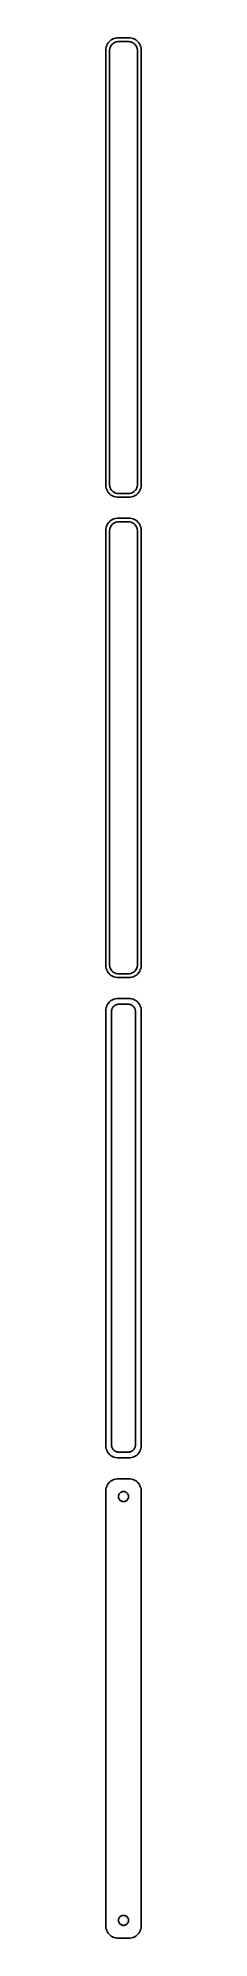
# Model space of a CAD drawing. Header units: metres. Extents: x -8 to 8, y 719 to 1525.
import ezdxf

# ---------------------------------------------------------------- set-up
doc = ezdxf.new("R2010")
doc.units = ezdxf.units.M

msp = doc.modelspace()

# ---------------------------------------------------------------- linework, layer by layer
for p, q in [((-4.04507, 1525.26), (-4.62889, 1525.02)), ((-3.4369, 1525.41), (-4.04507, 1525.26)), ((-2.81395, 1525.49), (-3.4369, 1525.41)), ((2.81395, 1525.49), (-2.81395, 1525.49)), ((3.4369, 1525.41), (2.81395, 1525.49)), ((4.04507, 1525.26), (3.4369, 1525.41)), ((4.62889, 1525.02), (4.04507, 1525.26)), ((-7.46057, 1521.13), (-7.5, 1520.5)), ((-7.5, 1520.5), (-7.5, 1335.5)), ((-7.34291, 1521.74), (-7.46057, 1521.13)), ((-7.14888, 1522.34), (-7.34291, 1521.74)), ((-6.88153, 1522.91), (-7.14888, 1522.34)), ((-6.54507, 1523.44), (-6.88153, 1522.91)), ((-6.14484, 1523.92), (-6.54507, 1523.44)), ((-5.68712, 1524.35), (-6.14484, 1523.92)), ((-6, 1520), (-5.96844, 1520.5)), ((-6, 1336), (-6, 1520)), ((-5.96844, 1520.5), (-5.87433, 1520.99)), ((-5.87433, 1520.99), (-5.7191, 1521.47)), ((-5.7191, 1521.47), (-5.50522, 1521.93)), ((-5.17912, 1524.72), (-5.68712, 1524.35)), ((-5.50522, 1521.93), (-5.23605, 1522.35)), ((-5.23605, 1522.35), (-4.91586, 1522.74)), ((-4.62889, 1525.02), (-5.17912, 1524.72)), ((-4.91586, 1522.74), (-4.54968, 1523.08)), ((-4.54968, 1523.08), (-4.1433, 1523.38)), ((-4.1433, 1523.38), (-3.70311, 1523.62)), ((-3.70311, 1523.62), (-3.23605, 1523.8)), ((-3.23605, 1523.8), (-2.74951, 1523.93)), ((-2.74951, 1523.93), (-2.25116, 1523.99)), ((-2.25116, 1523.99), (2.25116, 1523.99)), ((2.25116, 1523.99), (2.74951, 1523.93)), ((2.74951, 1523.93), (3.23605, 1523.8)), ((3.23605, 1523.8), (3.70311, 1523.62)), ((3.70311, 1523.62), (4.1433, 1523.38)), ((4.1433, 1523.38), (4.54968, 1523.08)), ((4.54968, 1523.08), (4.91586, 1522.74)), ((5.17912, 1524.72), (4.62889, 1525.02)), ((4.91586, 1522.74), (5.23605, 1522.35)), ((5.68712, 1524.35), (5.17912, 1524.72)), ((5.23605, 1522.35), (5.50522, 1521.93)), ((5.50522, 1521.93), (5.7191, 1521.47)), ((6.14484, 1523.92), (5.68712, 1524.35)), ((5.7191, 1521.47), (5.87433, 1520.99)), ((5.87433, 1520.99), (5.96844, 1520.5)), ((5.96844, 1520.5), (6, 1520)), ((6, 1520), (6, 1336)), ((6.54507, 1523.44), (6.14484, 1523.92)), ((6.88153, 1522.91), (6.54507, 1523.44)), ((7.14888, 1522.34), (6.88153, 1522.91)), ((7.34291, 1521.74), (7.14888, 1522.34)), ((7.46057, 1521.13), (7.34291, 1521.74)), ((7.5, 1520.5), (7.46057, 1521.13)), ((7.5, 1335.5), (7.5, 1520.5)), ((-7.5, 1335.5), (-7.46057, 1334.87)), ((-7.46057, 1334.87), (-7.34291, 1334.26)), ((-7.34291, 1334.26), (-7.14888, 1333.66)), ((-7.14888, 1333.66), (-6.88153, 1333.09)), ((-6.88153, 1333.09), (-6.54507, 1332.56)), ((-6.54507, 1332.56), (-6.14484, 1332.08)), ((-6.14484, 1332.08), (-5.68712, 1331.65)), ((-5.96844, 1335.5), (-6, 1336)), ((-5.87433, 1335.01), (-5.96844, 1335.5)), ((-5.7191, 1334.53), (-5.87433, 1335.01)), ((-5.50522, 1334.07), (-5.7191, 1334.53)), ((-5.68712, 1331.65), (-5.17912, 1331.28)), ((-5.23605, 1333.65), (-5.50522, 1334.07)), ((-4.91586, 1333.26), (-5.23605, 1333.65)), ((-4.54968, 1332.92), (-4.91586, 1333.26)), ((-4.1433, 1332.62), (-4.54968, 1332.92)), ((-3.70311, 1332.38), (-4.1433, 1332.62)), ((-3.23605, 1332.2), (-3.70311, 1332.38)), ((-2.74951, 1332.07), (-3.23605, 1332.2)), ((-2.25116, 1332.01), (-2.74951, 1332.07)), ((2.25116, 1332.01), (-2.25116, 1332.01)), ((2.74951, 1332.07), (2.25116, 1332.01)), ((3.23605, 1332.2), (2.74951, 1332.07)), ((3.70311, 1332.38), (3.23605, 1332.2)), ((4.1433, 1332.62), (3.70311, 1332.38)), ((4.54968, 1332.92), (4.1433, 1332.62)), ((4.91586, 1333.26), (4.54968, 1332.92)), ((5.23605, 1333.65), (4.91586, 1333.26)), ((5.17912, 1331.28), (5.68712, 1331.65)), ((5.50522, 1334.07), (5.23605, 1333.65)), ((5.7191, 1334.53), (5.50522, 1334.07)), ((5.68712, 1331.65), (6.14484, 1332.08)), ((5.87433, 1335.01), (5.7191, 1334.53)), ((5.96844, 1335.5), (5.87433, 1335.01)), ((6, 1336), (5.96844, 1335.5)), ((6.14484, 1332.08), (6.54507, 1332.56)), ((6.54507, 1332.56), (6.88153, 1333.09)), ((6.88153, 1333.09), (7.14888, 1333.66)), ((7.14888, 1333.66), (7.34291, 1334.26)), ((7.34291, 1334.26), (7.46057, 1334.87)), ((7.46057, 1334.87), (7.5, 1335.5)), ((-5.17912, 1331.28), (-4.62889, 1330.98)), ((-4.62889, 1330.98), (-4.04507, 1330.74)), ((-4.04507, 1330.74), (-3.4369, 1330.59)), ((-3.4369, 1330.59), (-2.81395, 1330.51)), ((-2.81395, 1330.51), (2.81395, 1330.51)), ((2.81395, 1330.51), (3.4369, 1330.59)), ((3.4369, 1330.59), (4.04507, 1330.74)), ((4.04507, 1330.74), (4.62889, 1330.98)), ((4.62889, 1330.98), (5.17912, 1331.28)), ((-7.46057, 1317.13), (-7.5, 1316.5)), ((-7.5, 1316.5), (-7.5, 1131.5)), ((-7.34291, 1317.74), (-7.46057, 1317.13)), ((-7.14888, 1318.34), (-7.34291, 1317.74)), ((-6.88153, 1318.91), (-7.14888, 1318.34)), ((-6.54507, 1319.44), (-6.88153, 1318.91)), ((-6.14484, 1319.92), (-6.54507, 1319.44)), ((-5.68712, 1320.35), (-6.14484, 1319.92)), ((-6, 1316), (-5.96844, 1316.5)), ((-6, 1132), (-6, 1316)), ((-5.96844, 1316.5), (-5.87433, 1316.99)), ((-5.87433, 1316.99), (-5.7191, 1317.47)), ((-5.7191, 1317.47), (-5.50522, 1317.93)), ((-5.17912, 1320.72), (-5.68712, 1320.35)), ((-5.50522, 1317.93), (-5.23605, 1318.35)), ((-5.23605, 1318.35), (-4.91586, 1318.74)), ((-4.62889, 1321.02), (-5.17912, 1320.72)), ((-4.91586, 1318.74), (-4.54968, 1319.08)), ((-4.04507, 1321.26), (-4.62889, 1321.02)), ((-4.54968, 1319.08), (-4.1433, 1319.38)), ((-4.1433, 1319.38), (-3.70311, 1319.62)), ((-3.4369, 1321.41), (-4.04507, 1321.26)), ((-3.70311, 1319.62), (-3.23605, 1319.8)), ((-2.81395, 1321.49), (-3.4369, 1321.41)), ((-3.23605, 1319.8), (-2.74951, 1319.93)), ((2.81395, 1321.49), (-2.81395, 1321.49)), ((-2.74951, 1319.93), (-2.25116, 1319.99)), ((-2.25116, 1319.99), (2.25116, 1319.99)), ((2.25116, 1319.99), (2.74951, 1319.93)), ((2.74951, 1319.93), (3.23605, 1319.8)), ((3.4369, 1321.41), (2.81395, 1321.49)), ((3.23605, 1319.8), (3.70311, 1319.62)), ((4.04507, 1321.26), (3.4369, 1321.41)), ((3.70311, 1319.62), (4.1433, 1319.38)), ((4.62889, 1321.02), (4.04507, 1321.26)), ((4.1433, 1319.38), (4.54968, 1319.08)), ((4.54968, 1319.08), (4.91586, 1318.74)), ((5.17912, 1320.72), (4.62889, 1321.02)), ((4.91586, 1318.74), (5.23605, 1318.35)), ((5.68712, 1320.35), (5.17912, 1320.72)), ((5.23605, 1318.35), (5.50522, 1317.93)), ((5.50522, 1317.93), (5.7191, 1317.47)), ((6.14484, 1319.92), (5.68712, 1320.35)), ((5.7191, 1317.47), (5.87433, 1316.99)), ((5.87433, 1316.99), (5.96844, 1316.5)), ((5.96844, 1316.5), (6, 1316)), ((6, 1316), (6, 1132)), ((6.54507, 1319.44), (6.14484, 1319.92)), ((6.88153, 1318.91), (6.54507, 1319.44)), ((7.14888, 1318.34), (6.88153, 1318.91)), ((7.34291, 1317.74), (7.14888, 1318.34)), ((7.46057, 1317.13), (7.34291, 1317.74)), ((7.5, 1316.5), (7.46057, 1317.13)), ((7.5, 1131.5), (7.5, 1316.5)), ((-7.5, 1131.5), (-7.46057, 1130.87)), ((-7.46057, 1130.87), (-7.34291, 1130.26)), ((-7.34291, 1130.26), (-7.14888, 1129.66)), ((-5.96844, 1131.5), (-6, 1132)), ((-5.87433, 1131.01), (-5.96844, 1131.5)), ((-5.7191, 1130.53), (-5.87433, 1131.01)), ((-5.50522, 1130.07), (-5.7191, 1130.53)), ((-5.23605, 1129.65), (-5.50522, 1130.07)), ((5.50522, 1130.07), (5.23605, 1129.65)), ((5.7191, 1130.53), (5.50522, 1130.07)), ((5.87433, 1131.01), (5.7191, 1130.53)), ((5.96844, 1131.5), (5.87433, 1131.01)), ((6, 1132), (5.96844, 1131.5)), ((7.14888, 1129.66), (7.34291, 1130.26)), ((7.34291, 1130.26), (7.46057, 1130.87)), ((7.46057, 1130.87), (7.5, 1131.5)), ((-7.14888, 1129.66), (-6.88153, 1129.09)), ((-6.88153, 1129.09), (-6.54507, 1128.56)), ((-6.54507, 1128.56), (-6.14484, 1128.08)), ((-6.14484, 1128.08), (-5.68712, 1127.65)), ((-5.68712, 1127.65), (-5.17912, 1127.28)), ((-4.91586, 1129.26), (-5.23605, 1129.65)), ((-5.17912, 1127.28), (-4.62889, 1126.98)), ((-4.54968, 1128.92), (-4.91586, 1129.26)), ((-4.62889, 1126.98), (-4.04507, 1126.74)), ((-4.1433, 1128.62), (-4.54968, 1128.92)), ((-3.70311, 1128.38), (-4.1433, 1128.62)), ((-4.04507, 1126.74), (-3.4369, 1126.59)), ((-3.23605, 1128.2), (-3.70311, 1128.38)), ((-3.4369, 1126.59), (-2.81395, 1126.51)), ((-2.74951, 1128.07), (-3.23605, 1128.2)), ((-2.81395, 1126.51), (2.81395, 1126.51)), ((-2.25116, 1128.01), (-2.74951, 1128.07)), ((2.25116, 1128.01), (-2.25116, 1128.01)), ((2.74951, 1128.07), (2.25116, 1128.01)), ((3.23605, 1128.2), (2.74951, 1128.07)), ((2.81395, 1126.51), (3.4369, 1126.59)), ((3.70311, 1128.38), (3.23605, 1128.2)), ((3.4369, 1126.59), (4.04507, 1126.74)), ((4.1433, 1128.62), (3.70311, 1128.38)), ((4.04507, 1126.74), (4.62889, 1126.98)), ((4.54968, 1128.92), (4.1433, 1128.62)), ((4.91586, 1129.26), (4.54968, 1128.92)), ((4.62889, 1126.98), (5.17912, 1127.28)), ((5.23605, 1129.65), (4.91586, 1129.26)), ((5.17912, 1127.28), (5.68712, 1127.65)), ((5.68712, 1127.65), (6.14484, 1128.08)), ((6.14484, 1128.08), (6.54507, 1128.56)), ((6.54507, 1128.56), (6.88153, 1129.09)), ((6.88153, 1129.09), (7.14888, 1129.66)), ((-7.34291, 1113.74), (-7.46057, 1113.13)), ((-7.14888, 1114.34), (-7.34291, 1113.74)), ((-6.88153, 1114.91), (-7.14888, 1114.34)), ((-6.54507, 1115.44), (-6.88153, 1114.91)), ((-6.14484, 1115.92), (-6.54507, 1115.44)), ((-5.68712, 1116.35), (-6.14484, 1115.92)), ((-5.17912, 1116.72), (-5.68712, 1116.35)), ((-4.62889, 1117.02), (-5.17912, 1116.72)), ((-4.72786, 1113.5), (-4.5184, 1113.83)), ((-4.04507, 1117.26), (-4.62889, 1117.02)), ((-4.5184, 1113.83), (-4.26921, 1114.13)), ((-4.26921, 1114.13), (-3.98424, 1114.4)), ((-3.4369, 1117.41), (-4.04507, 1117.26)), ((-3.98424, 1114.4), (-3.66798, 1114.63)), ((-3.66798, 1114.63), (-3.32541, 1114.82)), ((-2.81395, 1117.49), (-3.4369, 1117.41)), ((-3.32541, 1114.82), (-2.96194, 1114.96)), ((-2.96194, 1114.96), (-2.5833, 1115.06)), ((2.81395, 1117.49), (-2.81395, 1117.49)), ((-2.5833, 1115.06), (-2.19545, 1115.11)), ((-2.19545, 1115.11), (2.19545, 1115.11)), ((2.19545, 1115.11), (2.5833, 1115.06)), ((2.5833, 1115.06), (2.96194, 1114.96)), ((3.4369, 1117.41), (2.81395, 1117.49)), ((2.96194, 1114.96), (3.32541, 1114.82)), ((3.32541, 1114.82), (3.66798, 1114.63)), ((4.04507, 1117.26), (3.4369, 1117.41)), ((3.66798, 1114.63), (3.98424, 1114.4)), ((3.98424, 1114.4), (4.26921, 1114.13)), ((4.62889, 1117.02), (4.04507, 1117.26)), ((4.26921, 1114.13), (4.5184, 1113.83)), ((4.5184, 1113.83), (4.72786, 1113.5)), ((5.17912, 1116.72), (4.62889, 1117.02)), ((5.68712, 1116.35), (5.17912, 1116.72)), ((6.14484, 1115.92), (5.68712, 1116.35)), ((6.54507, 1115.44), (6.14484, 1115.92)), ((6.88153, 1114.91), (6.54507, 1115.44)), ((7.14888, 1114.34), (6.88153, 1114.91)), ((7.34291, 1113.74), (7.14888, 1114.34)), ((7.46057, 1113.13), (7.34291, 1113.74)), ((-7.46057, 1113.13), (-7.5, 1112.5)), ((-7.5, 1112.5), (-7.5, 927.5)), ((-5.11292, 1112), (-5.08836, 1112.39)), ((-5.11292, 928), (-5.11292, 1112)), ((-5.08836, 1112.39), (-5.01512, 1112.77)), ((-5.01512, 1112.77), (-4.89432, 1113.15)), ((-4.89432, 1113.15), (-4.72786, 1113.5)), ((4.72786, 1113.5), (4.89432, 1113.15)), ((4.89432, 1113.15), (5.01512, 1112.77)), ((5.01512, 1112.77), (5.08836, 1112.39)), ((5.08836, 1112.39), (5.11292, 1112)), ((5.11292, 1112), (5.11292, 928)), ((7.5, 1112.5), (7.46057, 1113.13)), ((7.5, 927.5), (7.5, 1112.5)), ((-7.5, 927.5), (-7.46057, 926.873)), ((-7.46057, 926.873), (-7.34291, 926.257)), ((-7.34291, 926.257), (-7.14888, 925.659)), ((-7.14888, 925.659), (-6.88153, 925.091)), ((-6.88153, 925.091), (-6.54507, 924.561)), ((-6.54507, 924.561), (-6.14484, 924.077)), ((-6.14484, 924.077), (-5.68712, 923.647)), ((-5.68712, 923.647), (-5.17912, 923.278)), ((-5.17912, 923.278), (-4.62889, 922.976)), ((-5.08836, 927.61), (-5.11292, 928)), ((-5.01512, 927.226), (-5.08836, 927.61)), ((-4.89432, 926.854), (-5.01512, 927.226)), ((-4.72786, 926.5), (-4.89432, 926.854)), ((-4.5184, 926.17), (-4.72786, 926.5)), ((-4.62889, 922.976), (-4.04507, 922.745)), ((-4.26921, 925.869), (-4.5184, 926.17)), ((-3.98424, 925.601), (-4.26921, 925.869)), ((-4.04507, 922.745), (-3.4369, 922.589)), ((-3.66798, 925.372), (-3.98424, 925.601)), ((-3.32541, 925.183), (-3.66798, 925.372)), ((-3.4369, 922.589), (-2.81395, 922.51)), ((-2.96194, 925.039), (-3.32541, 925.183)), ((-2.5833, 924.942), (-2.96194, 925.039)), ((-2.81395, 922.51), (2.81395, 922.51)), ((-2.19545, 924.893), (-2.5833, 924.942)), ((2.19545, 924.893), (-2.19545, 924.893)), ((2.5833, 924.942), (2.19545, 924.893)), ((2.96194, 925.039), (2.5833, 924.942)), ((2.81395, 922.51), (3.4369, 922.589)), ((3.32541, 925.183), (2.96194, 925.039)), ((3.66798, 925.372), (3.32541, 925.183)), ((3.4369, 922.589), (4.04507, 922.745)), ((3.98424, 925.601), (3.66798, 925.372)), ((4.26921, 925.869), (3.98424, 925.601)), ((4.04507, 922.745), (4.62889, 922.976)), ((4.5184, 926.17), (4.26921, 925.869)), ((4.72786, 926.5), (4.5184, 926.17)), ((4.62889, 922.976), (5.17912, 923.278)), ((4.89432, 926.854), (4.72786, 926.5)), ((5.01512, 927.226), (4.89432, 926.854)), ((5.08836, 927.61), (5.01512, 927.226)), ((5.11292, 928), (5.08836, 927.61)), ((5.17912, 923.278), (5.68712, 923.647)), ((5.68712, 923.647), (6.14484, 924.077)), ((6.14484, 924.077), (6.54507, 924.561)), ((6.54507, 924.561), (6.88153, 925.091)), ((6.88153, 925.091), (7.14888, 925.659)), ((7.14888, 925.659), (7.34291, 926.257)), ((7.34291, 926.257), (7.46057, 926.873)), ((7.46057, 926.873), (7.5, 927.5)), ((-6.14484, 911.923), (-6.54507, 911.439)), ((-5.68712, 912.353), (-6.14484, 911.923)), ((-5.17912, 912.722), (-5.68712, 912.353)), ((-4.62889, 913.024), (-5.17912, 912.722)), ((-4.04507, 913.255), (-4.62889, 913.024)), ((-3.4369, 913.411), (-4.04507, 913.255)), ((-2.81395, 913.49), (-3.4369, 913.411)), ((2.81395, 913.49), (-2.81395, 913.49)), ((3.4369, 913.411), (2.81395, 913.49)), ((4.04507, 913.255), (3.4369, 913.411)), ((4.62889, 913.024), (4.04507, 913.255)), ((5.17912, 912.722), (4.62889, 913.024)), ((5.68712, 912.353), (5.17912, 912.722)), ((6.14484, 911.923), (5.68712, 912.353)), ((6.54507, 911.439), (6.14484, 911.923)), ((-7.46057, 909.127), (-7.5, 908.5)), ((-7.5, 908.5), (-7.5, 723.5)), ((-7.34291, 909.743), (-7.46057, 909.127)), ((-7.14888, 910.341), (-7.34291, 909.743)), ((-6.88153, 910.909), (-7.14888, 910.341)), ((-6.54507, 911.439), (-6.88153, 910.909)), ((-2.13528, 906), (-2.11845, 906.268)), ((-2.11845, 905.732), (-2.13528, 906)), ((-2.11845, 906.268), (-2.06821, 906.531)), ((-2.06821, 905.469), (-2.11845, 905.732)), ((-2.06821, 906.531), (-1.98534, 906.786)), ((-1.98534, 905.214), (-2.06821, 905.469)), ((-1.98534, 906.786), (-1.87117, 907.029)), ((-1.87117, 904.971), (-1.98534, 905.214)), ((-1.87117, 907.029), (-1.72748, 907.255)), ((-1.72748, 904.745), (-1.87117, 904.971)), ((-1.72748, 907.255), (-1.55655, 907.462)), ((-1.55655, 904.538), (-1.72748, 904.745)), ((-1.55655, 907.462), (-1.36108, 907.645)), ((-1.36108, 904.355), (-1.55655, 904.538)), ((-1.36108, 907.645), (-1.14413, 907.803)), ((-1.14413, 904.197), (-1.36108, 904.355)), ((-1.14413, 907.803), (-0.909149, 907.932)), ((-0.909149, 904.068), (-1.14413, 904.197)), ((-0.909149, 907.932), (-0.659836, 908.031)), ((-0.659836, 903.969), (-0.909149, 904.068)), ((-0.659836, 908.031), (-0.400101, 908.097)), ((-0.400101, 903.903), (-0.659836, 903.969)), ((-0.400101, 908.097), (-0.134064, 908.131)), ((-0.134064, 903.869), (-0.400101, 903.903)), ((-0.134064, 908.131), (0.134064, 908.131)), ((0.134064, 903.869), (-0.134064, 903.869)), ((0.134064, 908.131), (0.400101, 908.097)), ((0.400101, 903.903), (0.134064, 903.869)), ((0.400101, 908.097), (0.659836, 908.031)), ((0.659836, 903.969), (0.400101, 903.903)), ((0.659836, 908.031), (0.909149, 907.932)), ((0.909149, 904.068), (0.659836, 903.969)), ((0.909149, 907.932), (1.14413, 907.803)), ((1.14413, 904.197), (0.909149, 904.068)), ((1.14413, 907.803), (1.36108, 907.645)), ((1.36108, 904.355), (1.14413, 904.197)), ((1.36108, 907.645), (1.55655, 907.462)), ((1.55655, 904.538), (1.36108, 904.355)), ((1.55655, 907.462), (1.72748, 907.255)), ((1.72748, 904.745), (1.55655, 904.538)), ((1.72748, 907.255), (1.87117, 907.029)), ((1.87117, 904.971), (1.72748, 904.745)), ((1.87117, 907.029), (1.98534, 906.786)), ((1.98534, 905.214), (1.87117, 904.971)), ((1.98534, 906.786), (2.06821, 906.531)), ((2.06821, 905.469), (1.98534, 905.214)), ((2.06821, 906.531), (2.11845, 906.268)), ((2.11845, 905.732), (2.06821, 905.469)), ((2.11845, 906.268), (2.13528, 906)), ((2.13528, 906), (2.11845, 905.732)), ((6.88153, 910.909), (6.54507, 911.439)), ((7.14888, 910.341), (6.88153, 910.909)), ((7.34291, 909.743), (7.14888, 910.341)), ((7.46057, 909.127), (7.34291, 909.743)), ((7.5, 908.5), (7.46057, 909.127)), ((7.5, 723.5), (7.5, 908.5)), ((-2.11845, 726.268), (-2.06821, 726.531)), ((-2.06821, 726.531), (-1.98534, 726.786)), ((-1.98534, 726.786), (-1.87117, 727.029)), ((-1.87117, 727.029), (-1.72748, 727.255)), ((-1.72748, 727.255), (-1.55655, 727.462)), ((-1.55655, 727.462), (-1.36108, 727.645)), ((-1.36108, 727.645), (-1.14413, 727.803)), ((-1.14413, 727.803), (-0.909149, 727.932)), ((-0.909149, 727.932), (-0.659836, 728.031)), ((-0.659836, 728.031), (-0.400101, 728.097)), ((-0.400101, 728.097), (-0.134064, 728.131)), ((-0.134064, 728.131), (0.134064, 728.131)), ((0.134064, 728.131), (0.400101, 728.097)), ((0.400101, 728.097), (0.659836, 728.031)), ((0.659836, 728.031), (0.909149, 727.932)), ((0.909149, 727.932), (1.14413, 727.803)), ((1.14413, 727.803), (1.36108, 727.645)), ((1.36108, 727.645), (1.55655, 727.462)), ((1.55655, 727.462), (1.72748, 727.255)), ((1.72748, 727.255), (1.87117, 727.029)), ((1.87117, 727.029), (1.98534, 726.786)), ((1.98534, 726.786), (2.06821, 726.531)), ((2.06821, 726.531), (2.11845, 726.268)), ((-7.5, 723.5), (-7.46057, 722.873)), ((-7.46057, 722.873), (-7.34291, 722.257)), ((-7.34291, 722.257), (-7.14888, 721.659)), ((-7.14888, 721.659), (-6.88153, 721.091)), ((-6.88153, 721.091), (-6.54507, 720.561)), ((-6.54507, 720.561), (-6.14484, 720.077)), ((-6.14484, 720.077), (-5.68712, 719.647)), ((-5.68712, 719.647), (-5.17912, 719.278)), ((-5.17912, 719.278), (-4.62889, 718.976)), ((-4.62889, 718.976), (-4.04507, 718.745)), ((-4.04507, 718.745), (-3.4369, 718.589)), ((-3.4369, 718.589), (-2.81395, 718.51)), ((-2.81395, 718.51), (2.81395, 718.51)), ((-2.13528, 726), (-2.11845, 726.268)), ((-2.11845, 725.732), (-2.13528, 726)), ((-2.06821, 725.469), (-2.11845, 725.732)), ((-1.98534, 725.214), (-2.06821, 725.469)), ((-1.87117, 724.971), (-1.98534, 725.214)), ((-1.72748, 724.745), (-1.87117, 724.971)), ((-1.55655, 724.538), (-1.72748, 724.745)), ((-1.36108, 724.355), (-1.55655, 724.538)), ((-1.14413, 724.197), (-1.36108, 724.355)), ((-0.909149, 724.068), (-1.14413, 724.197)), ((-0.659836, 723.969), (-0.909149, 724.068)), ((-0.400101, 723.903), (-0.659836, 723.969)), ((-0.134064, 723.869), (-0.400101, 723.903)), ((0.134064, 723.869), (-0.134064, 723.869)), ((0.400101, 723.903), (0.134064, 723.869)), ((0.659836, 723.969), (0.400101, 723.903)), ((0.909149, 724.068), (0.659836, 723.969)), ((1.14413, 724.197), (0.909149, 724.068)), ((1.36108, 724.355), (1.14413, 724.197)), ((1.55655, 724.538), (1.36108, 724.355)), ((1.72748, 724.745), (1.55655, 724.538)), ((1.87117, 724.971), (1.72748, 724.745)), ((1.98534, 725.214), (1.87117, 724.971)), ((2.06821, 725.469), (1.98534, 725.214)), ((2.11845, 725.732), (2.06821, 725.469)), ((2.11845, 726.268), (2.13528, 726)), ((2.13528, 726), (2.11845, 725.732)), ((2.81395, 718.51), (3.4369, 718.589)), ((3.4369, 718.589), (4.04507, 718.745)), ((4.04507, 718.745), (4.62889, 718.976)), ((4.62889, 718.976), (5.17912, 719.278)), ((5.17912, 719.278), (5.68712, 719.647)), ((5.68712, 719.647), (6.14484, 720.077)), ((6.14484, 720.077), (6.54507, 720.561)), ((6.54507, 720.561), (6.88153, 721.091)), ((6.88153, 721.091), (7.14888, 721.659)), ((7.14888, 721.659), (7.34291, 722.257)), ((7.34291, 722.257), (7.46057, 722.873)), ((7.46057, 722.873), (7.5, 723.5))]:
    msp.add_line(p, q)

doc.saveas('drawing.dxf')
